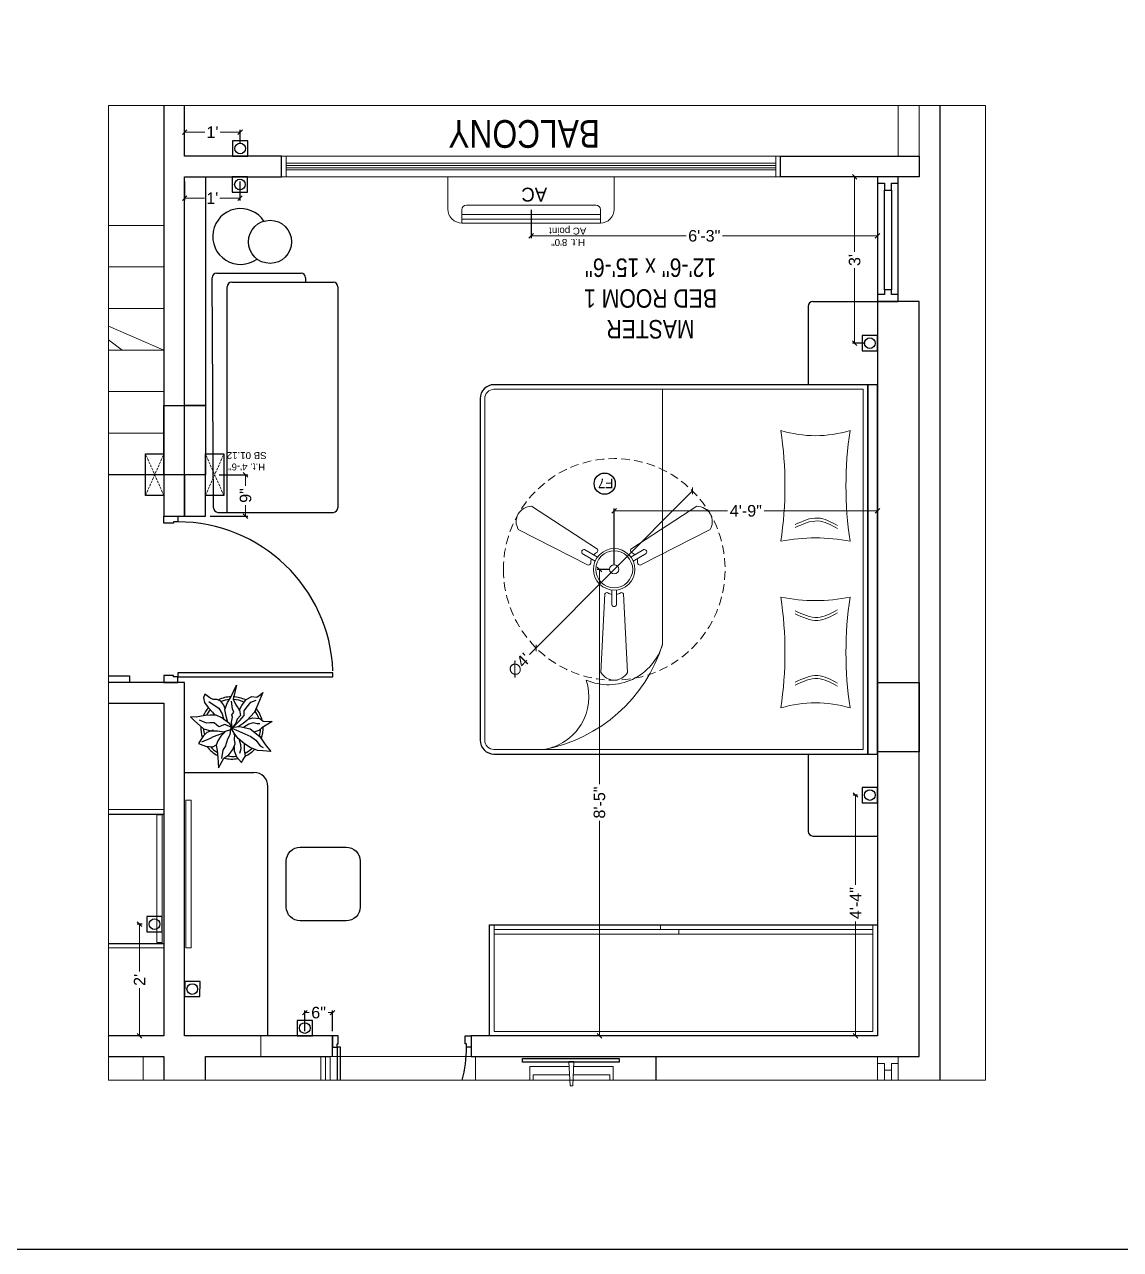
# Model space of a CAD drawing. Header units: millimetres. Extents: x 56222 to 3066687, y -650199 to -121287.
# Drawn here: x 128928.3 to 129165.6, y -183994 to -183728.6 of the extents above; entities that cross this region are included whole.
import ezdxf

# ---------------------------------------------------------------- set-up
doc = ezdxf.new("R2010")
doc.units = ezdxf.units.MM
doc.header["$MEASUREMENT"] = 0
doc.header["$PDMODE"] = 35
for name, pattern in [('ACAD_ISO02W100', [15, 12, -3]), ('DASHED', [0.75, 0.5, -0.25]), ('DASHED2', [0.375, 0.25, -0.125])]:
    doc.linetypes.add(name, pattern=pattern)
doc.layers.get('Defpoints').update_dxf_attribs({"color": 220})
doc.layers.add('AR DOOR', color=40, linetype='Continuous')
doc.layers.add('AR ELE-5', color=134, linetype='Continuous')
for name, color, linetype, lineweight in [('COLUMN', 1, 'Continuous', 30), ('dim05', 1, 'Continuous', 13), ('el', 7, 'Continuous', 20), ('ELEC-wires', 1, 'DASHED2', 13), ('Electrical', 84, 'Continuous', 30), ('ELEVATION', 250, 'Continuous', 9), ('ELEVATION ( SPIRAL STAIR )', 250, 'Continuous', 9), ('FIRST FLOOR', 7, 'Continuous', 9), ('FIRST FLOOR ( DW_RAIL )', 7, 'Continuous', 9), ('FIRST FLOOR ( TEXT )', 7, 'Continuous', 9), ('FIRST FLOOR_( PLine )_', 251, 'Continuous', 30), ('FIRST FLOOR_( STAIR )', 251, 'Continuous', 9), ('FURNITURE', 32, 'Continuous', 9), ('Text', 7, 'Continuous', 15), ('wall', 7, 'Continuous', 30), ('XX~SLAB ( BEAM )~ ( DIM )', 7, 'Continuous', 9)]:
    doc.layers.add(name, color=color, linetype=linetype, lineweight=lineweight)
doc.layers.add('XX~SLAB ( PLINE )', color=251, linetype='Continuous', plot=False)
doc.styles.add('Arial', font='arial.ttf')
doc.styles.add('KATHA', font='swissc.ttf')
doc.styles.get("Standard").update_dxf_attribs({"font": 'arial.ttf', "height": 6})
doc.styles.add('TEXT', font='eurr____.ttf')
doc.dimstyles.new('ISO-25', dxfattribs={"dimtxt": 2.5, "dimasz": 1, "dimexe": 0.5, "dimexo": 1, "dimtad": 0, "dimdec": 1, "dimlunit": 4, "dimtxsty": 'Standard', "dimblk": 'OBLIQUE', "dimcen": 2.5, "dimclrd": 1, "dimclre": 1, "dimclrt": 5, "dimadec": 0, "dimazin": 0, "dimtfac": 1, "dimtdec": 1, "dimtmove": 0, "dimatfit": 3, "dimfxl": 1, "dimlwd": -1, "dimarcsym": 0})

# ---------------------------------------------------------------- blocks, each defined once
blk = doc.blocks.new('*U18')
for points in [[(0, 0), (0, 1120), (-30, 1120), (-30, 0)], [(40, 0), (0, 0), (0, -30), (-10, -30), (-10, -100), (40, -100)], [(-1160, 0), (-1120, 0), (-1120, -30), (-1110, -30), (-1110, -100), (-1160, -100)]]:
    blk.add_lwpolyline(points, close=True)
at = {"layer": 'AR ELE-5', "linetype": 'ByBlock', "ltscale": 15}
blk.add_arc((1.6, -0.7), 1121.6, 92.37301, 179.96526, dxfattribs=at)
blk = doc.blocks.new('ARPLS010')
at = {"linetype": 'ByBlock'}
for p, q in [((0.121, 0.605), (-0.013, 0.459)), ((0.179, 0.666), (0.121, 0.605)), ((0.174, 0.573), (0.179, 0.666)), ((-0.295, 0.42), (-0.302, 0.309)), ((-0.278, 0.467), (-0.295, 0.42)), ((-0.248, 0.54), (-0.278, 0.467)), ((-0.182, 0.493), (-0.248, 0.54)), ((-0.222, 0.484), (-0.164, 0.347)), ((-0.125, 0.459), (-0.182, 0.493)), ((-0.072, 0.404), (-0.125, 0.459)), ((-0.038, 0.302), (-0.072, 0.404)), ((-0.013, 0.459), (-0.044, 0.336)), ((0.077, 0.412), (0.091, 0.447)), ((0.082, 0.358), (0.077, 0.412)), ((0.091, 0.447), (0.125, 0.522)), ((0.2, 0.432), (0.174, 0.573)), ((0.203, 0.352), (0.2, 0.432)), ((0.409, 0.44), (0.33, 0.38)), ((0.484, 0.459), (0.409, 0.44)), ((0.542, 0.434), (0.484, 0.459)), ((0.485, 0.354), (0.533, 0.42)), ((0.533, 0.42), (0.542, 0.434)), ((-0.469, 0.226), (-0.643, 0.216)), ((-0.643, 0.216), (-0.485, 0.134)), ((-0.362, 0.24), (-0.469, 0.226)), ((-0.278, 0.254), (-0.362, 0.24)), ((-0.302, 0.309), (-0.276, 0.258)), ((-0.21, 0.227), (-0.278, 0.254)), ((-0.132, 0.18), (-0.21, 0.227)), ((-0.164, 0.347), (-0.139, 0.295)), ((-0.139, 0.295), (-0.08, 0.131)), ((-0.049, 0.232), (-0.065, 0.135)), ((-0.044, 0.336), (-0.049, 0.232)), ((0.015, 0.209), (0.08, 0.288)), ((0.056, 0.114), (0.015, 0.209)), ((0.08, 0.288), (0.082, 0.358)), ((0.16, 0.165), (0.204, 0.254)), ((0.204, 0.254), (0.203, 0.352)), ((0.252, 0.313), (0.216, 0.287)), ((0.318, 0.213), (0.227, 0.157)), ((0.33, 0.38), (0.252, 0.313)), ((0.356, 0.269), (0.318, 0.213)), ((0.425, 0.373), (0.356, 0.269)), ((0.432, 0.176), (0.459, 0.236)), ((0.459, 0.303), (0.485, 0.354)), ((0.459, 0.236), (0.459, 0.303)), ((-0.359, 0.148), (-0.49, 0.172)), ((-0.485, 0.134), (-0.433, 0.051)), ((-0.433, 0.051), (-0.349, -0.011)), ((-0.287, 0.106), (-0.359, 0.148)), ((-0.18, 0.073), (-0.287, 0.106)), ((-0.111, 0.036), (-0.18, 0.073)), ((-0.063, 0.111), (-0.132, 0.18)), ((-0.013, 0.022), (-0.111, 0.036)), ((-0.084, -0.034), (0.007, 0.018)), ((0.003, 0.011), (-0.076, -0.16)), ((-0.065, 0.135), (-0.024, 0.018)), ((-0.024, 0.018), (0.009, 0.005)), ((0.006, -0.002), (0.068, 0.032)), ((0.007, 0.018), (0.02, -0.121)), ((0.009, 0.005), (0.056, 0.114)), ((0.017, -0.002), (0.091, 0.009)), ((0.068, 0.032), (0.16, 0.165)), ((0.088, 0.065), (0.187, 0.091)), ((0.091, 0.009), (0.173, -0.011)), ((0.227, 0.157), (0.132, 0.131)), ((0.173, -0.011), (0.212, 0.004)), ((0.187, 0.091), (0.297, 0.116)), ((0.212, 0.004), (0.252, -0.03)), ((0.297, 0.116), (0.408, 0.071)), ((0.309, 0.109), (0.368, 0.128)), ((0.309, -0.01), (0.43, 0.006)), ((0.368, 0.128), (0.432, 0.176)), ((0.408, 0.071), (0.482, 0.024)), ((0.482, 0.024), (0.689, -0.072)), ((-0.464, -0.073), (-0.558, -0.152)), ((-0.558, -0.152), (-0.517, -0.172)), ((-0.517, -0.172), (-0.447, -0.216)), ((-0.366, -0.036), (-0.464, -0.073)), ((-0.336, -0.142), (-0.413, -0.121)), ((-0.306, -0.033), (-0.366, -0.036)), ((-0.349, -0.011), (-0.256, -0.05)), ((-0.269, -0.135), (-0.336, -0.142)), ((-0.193, -0.113), (-0.269, -0.135)), ((-0.259, -0.2), (-0.168, -0.1)), ((-0.256, -0.05), (-0.185, -0.038)), ((-0.185, -0.038), (-0.114, -0.046)), ((-0.168, -0.1), (-0.084, -0.034)), ((-0.076, -0.16), (-0.138, -0.304)), ((-0.114, -0.046), (-0.093, -0.036)), ((0.02, -0.121), (-0.017, -0.291)), ((0.059, -0.27), (0.005, -0.185)), ((0.01, -0.014), (0.017, -0.002)), ((0.078, -0.064), (0.01, -0.014)), ((0.016, -0.023), (0.116, -0.122)), ((0.07, -0.179), (0.018, -0.1)), ((0.121, -0.239), (0.07, -0.179)), ((0.138, -0.083), (0.078, -0.064)), ((0.116, -0.122), (0.201, -0.195)), ((0.197, -0.135), (0.138, -0.083)), ((0.283, -0.123), (0.197, -0.135)), ((0.201, -0.195), (0.272, -0.198)), ((0.252, -0.03), (0.309, -0.01)), ((0.277, -0.114), (0.357, -0.156)), ((0.37, -0.064), (0.283, -0.123)), ((0.357, -0.156), (0.455, -0.226)), ((0.462, -0.021), (0.37, -0.064)), ((0.689, -0.072), (0.462, -0.021)), ((-0.447, -0.216), (-0.363, -0.202)), ((-0.363, -0.202), (-0.263, -0.2)), ((-0.363, -0.408), (-0.318, -0.29)), ((-0.318, -0.29), (-0.259, -0.2)), ((-0.199, -0.38), (-0.287, -0.45)), ((-0.138, -0.304), (-0.199, -0.38)), ((-0.017, -0.291), (-0.141, -0.446)), ((-0.042, -0.432), (-0.071, -0.352)), ((0.08, -0.342), (0.059, -0.27)), ((0.066, -0.407), (0.08, -0.342)), ((0.184, -0.299), (0.121, -0.239)), ((0.141, -0.261), (0.16, -0.336)), ((0.16, -0.336), (0.15, -0.445)), ((0.252, -0.362), (0.184, -0.299)), ((0.376, -0.416), (0.252, -0.362)), ((0.272, -0.198), (0.311, -0.225)), ((0.311, -0.225), (0.415, -0.304)), ((0.415, -0.304), (0.447, -0.388)), ((0.455, -0.226), (0.503, -0.317)), ((0.503, -0.317), (0.494, -0.398)), ((-0.382, -0.625), (-0.368, -0.496)), ((-0.269, -0.533), (-0.382, -0.625)), ((-0.368, -0.496), (-0.363, -0.408)), ((-0.287, -0.45), (-0.314, -0.498)), ((-0.141, -0.446), (-0.269, -0.533)), ((0.002, -0.48), (-0.042, -0.432)), ((0.104, -0.646), (0.002, -0.48)), ((0.064, -0.446), (0.066, -0.407)), ((0.106, -0.5), (0.104, -0.646)), ((0.15, -0.445), (0.106, -0.5)), ((0.502, -0.472), (0.376, -0.416)), ((0.494, -0.398), (0.528, -0.452)), ((0.567, -0.494), (0.502, -0.472)), ((0.528, -0.452), (0.567, -0.494))]:
    blk.add_line(p, q, dxfattribs=at)
for radius, start, end in [(0.5, 126.2799, 152.7042), (0.5, 87.2367, 107.9154), (0.458, 91.6596, 104.0784), (0.5, 49.0791, 67.0324), (0.458, 49.8461, 63.9764), (0.458, 130.7647, 148.9789), (0.5, 1.3782, 25.7565), (0.5, 164.9216, 191.0302), (0.458, 169.9629, 188.6517), (0.458, 5.0517, 21.9108), (0.458, 334.5625, 357.1532), (0.5, 333.6991, 357.5577), (0.5, 205.1623, 226.3204), (0.458, 207.232, 224.0819), (0.5, 283.5324, 308.8712), (0.458, 289.266, 306.1107), (0.5, 249.553, 272.4234), (0.458, 252.8522, 267.711)]:
    blk.add_arc((0, 0), radius, start, end, dxfattribs=at)
blk = doc.blocks.new('6616')
at = {"color": 242, "linetype": 'DASHED', "true_color": 0xcd2027}
for p, q in [((386784.79, -36915.77), (386775.78, -36911.78)), ((386784.79, -36911.78), (386775.78, -36915.77))]:
    blk.add_line(p, q, dxfattribs=at)
at = {"layer": 'ELEC-wires', "color": 5, "linetype": 'ByBlock', "lineweight": 30, "ltscale": 4}
blk.add_lwpolyline([(386775.78, -36911.78), (386784.79, -36911.78), (386784.79, -36915.77), (386775.78, -36915.77)], close=True, dxfattribs=at)
blk = doc.blocks.new('_Oblique')
at = {"layer": 'wall', "color": 0, "lineweight": -2}
blk.add_line((-0.5, -0.5), (0.5, 0.5), dxfattribs=at)
blk = doc.blocks.new('*D161')
at = {"layer": 'Defpoints', "color": 0, "lineweight": 30, "transparency": 16777216}
for p in [(128989.01, -183942.67), (128989.01, -183947.66), (128995.01, -183947.66)]:
    blk.add_point(p, dxfattribs=at)
at = {"layer": 'dim05', "color": 1, "linetype": 'Continuous', "lineweight": -2, "transparency": 16777216}
for p, q in [((128989.01, -183946.66), (128989.01, -183942.17)), ((128995.01, -183946.66), (128995.01, -183942.17))]:
    blk.add_line(p, q, dxfattribs=at)
at = {"layer": 'dim05', "color": 1, "linetype": 'Continuous', "transparency": 16777216}
for p, q in [((128989.01, -183942.67), (128989.95, -183942.67)), ((128995.01, -183942.67), (128994.08, -183942.67))]:
    blk.add_line(p, q, dxfattribs=at)
at = {"layer": 'dim05', "color": 1, "transparency": 16777216, "rotation": 180}
blk.add_blockref('_Oblique', (128989.01, -183942.67), dxfattribs=at)
at = {"layer": 'dim05', "color": 1, "transparency": 16777216}
blk.add_blockref('_Oblique', (128995.01, -183942.67), dxfattribs=at)
at = {"layer": 'dim05', "color": 5, "lineweight": 25, "transparency": 16777216, "insert": (128992.01, -183942.67), "char_height": 2.5, "attachment_point": 5, "style": 'Arial'}
blk.add_mtext('6"', dxfattribs=at)
blk = doc.blocks.new('fan')
at = {"layer": 'Electrical', "lineweight": 15, "ltscale": 20}
for p, q in [((3300835.29, -509900.78), (3300836.47, -509923.43)), ((3300841.81, -509923.43), (3300842.99, -509900.78)), ((3300838.47, -509924.57), (3300838.47, -509920.25)), ((3300839.81, -509920.28), (3300839.81, -509924.57)), ((3300831.66, -509931.77), (3300811.45, -509942.07)), ((3300866.83, -509942.07), (3300846.62, -509931.77)), ((3300829.93, -509935.08), (3300833.64, -509932.93)), ((3300834.31, -509934.09), (3300830.57, -509936.25)), ((3300847.68, -509936.23), (3300843.97, -509934.09)), ((3300844.64, -509932.93), (3300848.38, -509935.09)), ((3300815.3, -509948.74), (3300834.33, -509936.39)), ((3300843.95, -509936.39), (3300862.98, -509948.74))]:
    blk.add_line(p, q, dxfattribs=at)
at = {"layer": 'Electrical', "linetype": 'DASHED', "lineweight": 15, "ltscale": 5}
blk.add_circle((3300839.14, -509930.53), 32, dxfattribs=at)
at = {"layer": 'Electrical', "lineweight": 15, "ltscale": 20}
for centre, major_axis, start_param, end_param in [((3300839.14, -509902.94), (3.12, 3.12), -0.272136, 1.842967), ((3300839.13, -509920.5), (0.501, 0.501), -0.465536, 1.983618), ((3300839.14, -509930.53), (4.24, -4.24), 3.14161, 9.424795), ((3300839.14, -509930.53), (3.77, -3.77), 1.749190548672175e-05, 6.283202799085073), ((3300837.1, -509923.08), (0.51, 0.51), 2.863014, 4.257784), ((3300839.14, -509926.42), (2.27, -2.27), 2.565057, 2.951308), ((3300839.14, -509926.42), (2.27, 2.27), 0.19032, 0.57657), ((3300841.18, -509923.08), (0.51, -0.51), 5.167028, 6.561799), ((3300831.67, -509932.49), (0.51, -0.51), 0.978238, 2.373008), ((3300835.59, -509932.58), (2.27, -2.27), 3.855511, 4.241762), ((3300839.14, -509930.53), (0.943, 0.943), 1.570814, 7.853999), ((3300842.69, -509932.58), (2.27, 2.27), 5.183051, 5.569301), ((3300846.61, -509932.49), (0.51, -0.51), 2.339416, 3.734186), ((3300830.46, -509935.55), (0.501, -0.501), 3.199655, 5.648809), ((3300835.59, -509932.58), (2.27, -2.27), 4.659452, 5.045703), ((3300833.71, -509936.02), (0.51, 0.51), -1.325776, 0.068994), ((3300844.57, -509936.02), (0.51, -0.51), 3.072633, 4.467404), ((3300842.69, -509932.58), (2.27, 2.27), 4.37911, 4.765361), ((3300847.83, -509935.54), (0.501, 0.501), 3.723254, 6.172408), ((3300815.25, -509944.32), (3.12, -3.12), 3.393055, 5.508159), ((3300863.03, -509944.32), (3.12, -3.12), 5.48745, 7.602554)]:
    blk.add_ellipse(centre, major_axis=major_axis, ratio=1, start_param=start_param, end_param=end_param, dxfattribs=at)
blk = doc.blocks.new('*D162')
at = {"layer": 'Defpoints', "color": 0, "lineweight": 30, "transparency": 16777216}
for p in [(128969.51, -183826.16), (128967.51, -183835.16), (128976.21, -183835.16)]:
    blk.add_point(p, dxfattribs=at)
at = {"layer": 'dim05', "color": 1, "linetype": 'Continuous', "lineweight": -2, "transparency": 16777216}
for p, q in [((128970.51, -183826.16), (128976.71, -183826.16)), ((128968.51, -183835.16), (128976.71, -183835.16))]:
    blk.add_line(p, q, dxfattribs=at)
at = {"layer": 'dim05', "color": 1, "linetype": 'Continuous', "transparency": 16777216}
for p, q in [((128976.21, -183826.16), (128976.21, -183828.6)), ((128976.21, -183835.16), (128976.21, -183832.72))]:
    blk.add_line(p, q, dxfattribs=at)
at = {"layer": 'dim05', "color": 1, "transparency": 16777216}
for p, rotation in [((128976.21, -183826.16), 90), ((128976.21, -183835.16), 270)]:
    blk.add_blockref('_Oblique', p, dxfattribs=dict(at, rotation=rotation))
at = {"layer": 'dim05', "color": 5, "lineweight": 25, "transparency": 16777216, "insert": (128976.21, -183830.66), "char_height": 2.5, "attachment_point": 5, "rotation": 90, "style": 'Arial'}
blk.add_mtext('9"', dxfattribs=at)
blk = doc.blocks.new('*D163')
at = {"layer": 'Defpoints', "color": 0, "lineweight": 30, "transparency": 16777216}
for p in [(128963.01, -183761.66), (128974.99, -183761.66), (128974.99, -183766.28)]:
    blk.add_point(p, dxfattribs=at)
at = {"layer": 'dim05', "color": 1, "linetype": 'Continuous', "lineweight": -2, "transparency": 16777216}
for p, q in [((128963.01, -183762.66), (128963.01, -183766.78)), ((128974.99, -183762.66), (128974.99, -183766.78))]:
    blk.add_line(p, q, dxfattribs=at)
at = {"layer": 'dim05', "color": 1, "linetype": 'Continuous', "transparency": 16777216}
for p, q in [((128963.01, -183766.28), (128967.34, -183766.28)), ((128974.99, -183766.28), (128970.66, -183766.28))]:
    blk.add_line(p, q, dxfattribs=at)
at = {"layer": 'dim05', "color": 1, "transparency": 16777216, "rotation": 180}
blk.add_blockref('_Oblique', (128963.01, -183766.28), dxfattribs=at)
at = {"layer": 'dim05', "color": 1, "transparency": 16777216}
blk.add_blockref('_Oblique', (128974.99, -183766.28), dxfattribs=at)
at = {"layer": 'dim05', "color": 5, "lineweight": 25, "transparency": 16777216, "insert": (128969, -183766.28), "char_height": 2.5, "attachment_point": 5, "style": 'Arial'}
blk.add_mtext("1'", dxfattribs=at)
blk = doc.blocks.new('*D164')
at = {"layer": 'Defpoints', "color": 0, "lineweight": 30, "transparency": 16777216}
for p in [(128963.01, -183751.96), (128963.01, -183755.04), (128975.02, -183755.5)]:
    blk.add_point(p, dxfattribs=at)
at = {"layer": 'dim05', "color": 1, "linetype": 'Continuous', "lineweight": -2, "transparency": 16777216}
for p, q in [((128963.01, -183754.04), (128963.01, -183751.46)), ((128975.02, -183754.5), (128975.02, -183751.46))]:
    blk.add_line(p, q, dxfattribs=at)
at = {"layer": 'dim05', "color": 1, "linetype": 'Continuous', "transparency": 16777216}
for p, q in [((128963.01, -183751.96), (128967.36, -183751.96)), ((128975.02, -183751.96), (128970.67, -183751.96))]:
    blk.add_line(p, q, dxfattribs=at)
at = {"layer": 'dim05', "color": 1, "transparency": 16777216, "rotation": 180}
blk.add_blockref('_Oblique', (128963.01, -183751.96), dxfattribs=at)
at = {"layer": 'dim05', "color": 1, "transparency": 16777216}
blk.add_blockref('_Oblique', (128975.02, -183751.96), dxfattribs=at)
at = {"layer": 'dim05', "color": 5, "lineweight": 25, "transparency": 16777216, "insert": (128969.02, -183751.96), "char_height": 2.5, "attachment_point": 5, "style": 'Arial'}
blk.add_mtext("1'", dxfattribs=at)
blk = doc.blocks.new('*D165')
at = {"layer": 'Defpoints', "color": 0, "lineweight": 30, "transparency": 16777216}
for p in [(129108.07, -183761.66), (129111.35, -183761.66), (129111.35, -183797.66)]:
    blk.add_point(p, dxfattribs=at)
at = {"layer": 'dim05', "color": 1, "linetype": 'Continuous', "lineweight": -2, "transparency": 16777216}
for p, q in [((129110.35, -183761.66), (129107.57, -183761.66)), ((129110.35, -183797.66), (129107.57, -183797.66))]:
    blk.add_line(p, q, dxfattribs=at)
at = {"layer": 'dim05', "color": 1, "linetype": 'Continuous', "transparency": 16777216}
for p, q in [((129108.07, -183761.66), (129108.07, -183777.89)), ((129108.07, -183797.66), (129108.07, -183781.43))]:
    blk.add_line(p, q, dxfattribs=at)
at = {"layer": 'dim05', "color": 1, "transparency": 16777216}
for p, rotation in [((129108.07, -183761.66), 90), ((129108.07, -183797.66), 270)]:
    blk.add_blockref('_Oblique', p, dxfattribs=dict(at, rotation=rotation))
at = {"layer": 'dim05', "color": 5, "lineweight": 25, "transparency": 16777216, "insert": (129108.07, -183779.66), "char_height": 2.5, "attachment_point": 5, "rotation": 90, "style": 'Arial'}
blk.add_mtext("3'", dxfattribs=at)
blk = doc.blocks.new('*D155')
at = {"layer": 'Defpoints', "color": 0, "lineweight": 30, "transparency": 16777216}
for p in [(129109.7, -183895.53), (129108.26, -183947.66), (129109.7, -183947.66)]:
    blk.add_point(p, dxfattribs=at)
at = {"layer": 'dim05', "color": 1, "linetype": 'Continuous', "lineweight": -2, "transparency": 16777216}
for p, q in [((129108.7, -183895.53), (129107.76, -183895.53)), ((129108.7, -183947.66), (129107.76, -183947.66))]:
    blk.add_line(p, q, dxfattribs=at)
at = {"layer": 'dim05', "color": 1, "linetype": 'Continuous', "transparency": 16777216}
for p, q in [((129108.26, -183895.53), (129108.26, -183914.95)), ((129108.26, -183947.66), (129108.26, -183922.95))]:
    blk.add_line(p, q, dxfattribs=at)
at = {"layer": 'dim05', "color": 1, "transparency": 16777216}
for p, rotation in [((129108.26, -183895.53), 90), ((129108.26, -183947.66), 270)]:
    blk.add_blockref('_Oblique', p, dxfattribs=dict(at, rotation=rotation))
at = {"layer": 'dim05', "color": 5, "lineweight": 25, "transparency": 16777216, "insert": (129108.26, -183918.95), "char_height": 2.5, "attachment_point": 5, "rotation": 90, "style": 'Arial'}
blk.add_mtext('4\'-4"', dxfattribs=at)
blk = doc.blocks.new('*D156')
at = {"layer": 'Defpoints', "color": 0, "lineweight": 30, "transparency": 16777216}
for p in [(128954.84, -183923.49), (128953.26, -183947.66), (128954.84, -183947.66)]:
    blk.add_point(p, dxfattribs=at)
at = {"layer": 'dim05', "color": 1, "linetype": 'Continuous', "lineweight": -2, "transparency": 16777216}
for p, q in [((128953.84, -183923.49), (128952.76, -183923.49)), ((128953.84, -183947.66), (128952.76, -183947.66))]:
    blk.add_line(p, q, dxfattribs=at)
at = {"layer": 'dim05', "color": 1, "linetype": 'Continuous', "transparency": 16777216}
for p, q in [((128953.26, -183923.49), (128953.26, -183933.78)), ((128953.26, -183947.66), (128953.26, -183937.37))]:
    blk.add_line(p, q, dxfattribs=at)
at = {"layer": 'dim05', "color": 1, "transparency": 16777216}
for p, rotation in [((128953.26, -183923.49), 90), ((128953.26, -183947.66), 270)]:
    blk.add_blockref('_Oblique', p, dxfattribs=dict(at, rotation=rotation))
at = {"layer": 'dim05', "color": 5, "lineweight": 25, "transparency": 16777216, "insert": (128953.26, -183935.58), "char_height": 2.5, "attachment_point": 5, "rotation": 90, "style": 'Arial'}
blk.add_mtext("2'", dxfattribs=at)
blk = doc.blocks.new('*D157')
at = {"layer": 'Defpoints', "color": 0, "lineweight": 30, "transparency": 16777216}
for p in [(129056.01, -183833.99), (129113.01, -183844.67), (129056.01, -183846.66)]:
    blk.add_point(p, dxfattribs=at)
at = {"layer": 'dim05', "color": 1, "linetype": 'Continuous', "lineweight": -2, "transparency": 16777216}
for p, q in [((129056.01, -183845.66), (129056.01, -183833.49)), ((129113.01, -183843.67), (129113.01, -183833.49))]:
    blk.add_line(p, q, dxfattribs=at)
at = {"layer": 'dim05', "color": 1, "linetype": 'Continuous', "transparency": 16777216}
for p, q in [((129056.01, -183833.99), (129080.52, -183833.99)), ((129113.01, -183833.99), (129088.51, -183833.99))]:
    blk.add_line(p, q, dxfattribs=at)
at = {"layer": 'dim05', "color": 1, "transparency": 16777216, "rotation": 180}
blk.add_blockref('_Oblique', (129056.01, -183833.99), dxfattribs=at)
at = {"layer": 'dim05', "color": 1, "transparency": 16777216}
blk.add_blockref('_Oblique', (129113.01, -183833.99), dxfattribs=at)
at = {"layer": 'dim05', "color": 5, "lineweight": 25, "transparency": 16777216, "insert": (129084.51, -183833.99), "char_height": 2.5, "attachment_point": 5, "style": 'Arial'}
blk.add_mtext('4\'-9"', dxfattribs=at)
blk = doc.blocks.new('*D158')
at = {"layer": 'Defpoints', "color": 0, "lineweight": 30, "transparency": 16777216}
for p in [(129056.01, -183846.66), (129052.82, -183947.66), (129056.01, -183947.66)]:
    blk.add_point(p, dxfattribs=at)
at = {"layer": 'dim05', "color": 1, "linetype": 'Continuous', "lineweight": -2, "transparency": 16777216}
for p, q in [((129055.01, -183846.66), (129052.32, -183846.66)), ((129055.01, -183947.66), (129052.32, -183947.66))]:
    blk.add_line(p, q, dxfattribs=at)
at = {"layer": 'dim05', "color": 1, "linetype": 'Continuous', "transparency": 16777216}
for p, q in [((129052.82, -183846.66), (129052.82, -183893.21)), ((129052.82, -183947.66), (129052.82, -183901.11))]:
    blk.add_line(p, q, dxfattribs=at)
at = {"layer": 'dim05', "color": 1, "transparency": 16777216}
for p, rotation in [((129052.82, -183846.66), 90), ((129052.82, -183947.66), 270)]:
    blk.add_blockref('_Oblique', p, dxfattribs=dict(at, rotation=rotation))
at = {"layer": 'dim05', "color": 5, "lineweight": 25, "transparency": 16777216, "insert": (129052.82, -183897.16), "char_height": 2.5, "attachment_point": 5, "rotation": 90, "style": 'Arial'}
blk.add_mtext('8\'-5"', dxfattribs=at)
blk = doc.blocks.new('*D159')
at = {"layer": 'Defpoints', "color": 0, "lineweight": 30, "transparency": 16777216}
for p in [(129072.94, -183829.64), (129039.09, -183863.68)]:
    blk.add_point(p, dxfattribs=at)
at = {"layer": 'dim05', "color": 1, "linetype": 'Continuous', "transparency": 16777216}
for p in [(129072.94, -183829.64), (129037.68, -183865.1)]:
    blk.add_line(p, (129039.09, -183863.68), dxfattribs=at)
at = {"layer": 'dim05', "color": 1, "transparency": 16777216}
for p, rotation in [((129072.94, -183829.64), 225.1572873097684), ((129039.09, -183863.68), 45.15728730976837)]:
    blk.add_blockref('_Oblique', p, dxfattribs=dict(at, rotation=rotation))
at = {"layer": 'dim05', "color": 5, "lineweight": 25, "transparency": 16777216, "insert": (129035.47, -183867.32), "char_height": 2.5, "attachment_point": 5, "rotation": 45.1573, "style": 'Arial'}
blk.add_mtext("∅4'", dxfattribs=at)
blk = doc.blocks.new('ac paln')
at = {"layer": 'Electrical', "lineweight": 15}
for p, q in [((389238.69, -37646.36), (389238.69, -37610.34)), ((389238.69, -37610.34), (389245.67, -37610.34)), ((389245.81, -37613.35), (389248.68, -37613.35)), ((389246.82, -37643.35), (389246.82, -37613.35)), ((389247.82, -37643.35), (389247.82, -37613.35)), ((389248.68, -37613.35), (389248.68, -37643.35)), ((389248.68, -37643.35), (389248.68, -37613.35)), ((389244.81, -37642.35), (389244.81, -37614.35)), ((389245.81, -37643.35), (389248.68, -37643.35)), ((389248.68, -37643.35), (389248.68, -37643.35)), ((389245.67, -37646.36), (389238.69, -37646.36))]:
    blk.add_line(p, q, dxfattribs=at)
for centre, start, end in [((389245.67, -37613.35), 0, 90), ((389245.67, -37643.35), 270, 0)]:
    blk.add_arc(centre, 3.01, start, end, dxfattribs=at)
at = {"layer": 'Electrical', "lineweight": 15, "extrusion": (0, 0, -1)}
for centre, start_param, end_param in [((389245.81, -37614.35), -0.785398, 0.785398), ((389245.81, -37642.35), 3.926991, 5.497787)]:
    blk.add_ellipse(centre, major_axis=(-0.71, 0.71), ratio=1, start_param=start_param, end_param=end_param, dxfattribs=at)
at = {"layer": 'Text', "style": 'TEXT'}
blk.add_text('AC', height=3, rotation=270, dxfattribs=at).set_placement((389241.02, -37624.87))
blk = doc.blocks.new('*D160')
at = {"layer": 'Defpoints', "color": 0, "lineweight": 30, "transparency": 16777216}
for p in [(129038.01, -183767.78), (129113.01, -183769.1), (129038.01, -183774.43)]:
    blk.add_point(p, dxfattribs=at)
at = {"layer": 'dim05', "color": 1, "linetype": 'Continuous', "lineweight": -2, "transparency": 16777216}
for p, q in [((129038.01, -183768.78), (129038.01, -183774.93)), ((129113.01, -183770.1), (129113.01, -183774.93))]:
    blk.add_line(p, q, dxfattribs=at)
at = {"layer": 'dim05', "color": 1, "linetype": 'Continuous', "transparency": 16777216}
for p, q in [((129038.01, -183774.43), (129071.56, -183774.43)), ((129113.01, -183774.43), (129079.47, -183774.43))]:
    blk.add_line(p, q, dxfattribs=at)
at = {"layer": 'dim05', "color": 1, "transparency": 16777216, "rotation": 180}
blk.add_blockref('_Oblique', (129038.01, -183774.43), dxfattribs=at)
at = {"layer": 'dim05', "color": 1, "transparency": 16777216}
blk.add_blockref('_Oblique', (129113.01, -183774.43), dxfattribs=at)
at = {"layer": 'dim05', "color": 5, "lineweight": 25, "transparency": 16777216, "insert": (129075.51, -183774.43), "char_height": 2.5, "attachment_point": 5, "style": 'Arial'}
blk.add_mtext('6\'-3"', dxfattribs=at)

msp = doc.modelspace()

# ---------------------------------------------------------------- linework, layer by layer
for points in [[(128995.014, -183950.16), (128996.014, -183950.16), (128996.014, -183949.41), (128996.264, -183949.41), (128996.264, -183947.66), (128995.014, -183947.66)], [(129025.014, -183950.16), (129024.014, -183950.16), (129024.014, -183949.41), (129023.764, -183949.41), (129023.764, -183947.66), (129025.014, -183947.66)]]:
    msp.add_lwpolyline(points, close=True)
msp.add_lwpolyline([(128996.764, -183957.281), (128996.764, -183950.16), (128996.014, -183950.16), (128996.014, -183957.281)])
at = {"layer": 'AR ELE-5', "linetype": 'ByBlock', "ltscale": 15}
msp.add_arc((128995.973, -183950.143), 28.041, 345.25196, 359.96526, dxfattribs=at)
at = {"layer": 'COLUMN'}
for points in [[(128967.514, -183826.16), (128958.514, -183826.16), (128958.514, -183811.16), (128967.514, -183811.16)], [(129122.014, -183886.16), (129113.014, -183886.16), (129113.014, -183871.16), (129122.014, -183871.16)]]:
    msp.add_lwpolyline(points, close=True, dxfattribs=at)
at = {"layer": 'ELEVATION', "lineweight": 0}
msp.add_lwpolyline([(129136.411, -183957.281), (128946.523, -183957.281), (128946.523, -183746.183), (129136.411, -183746.183)], close=True, dxfattribs=at)
at = {"layer": 'ELEVATION ( SPIRAL STAIR )', "color": 5}
for points in [[(128964.414, -183928.619), (128963.264, -183928.619), (128963.264, -183896.66), (128964.414, -183896.66)], [(128958.163, -183927.468), (128957.013, -183927.468), (128957.013, -183899.85), (128958.163, -183899.85)]]:
    msp.add_lwpolyline(points, close=True, dxfattribs=at)
at = {"layer": 'FIRST FLOOR'}
for p, q in [((128958.514, -183746.183), (128958.514, -183835.16)), ((128963.014, -183746.183), (128963.014, -183757.16)), ((128963.014, -183757.16), (129122.014, -183757.16)), ((128984.014, -183761.66), (128984.014, -183757.16)), ((129092.014, -183761.66), (129092.014, -183757.16)), ((128963.014, -183761.66), (128963.014, -183811.16)), ((128963.014, -183761.66), (128984.014, -183761.66)), ((129092.014, -183761.66), (129113.014, -183761.66)), ((129113.014, -183761.66), (129113.014, -183947.66)), ((129122.014, -183788.66), (129113.014, -183788.66)), ((128958.514, -183811.16), (128963.014, -183811.16)), ((128963.014, -183871.16), (128946.523, -183871.16)), ((128963.014, -183947.66), (128963.014, -183871.16)), ((128958.514, -183875.66), (128946.523, -183875.66)), ((128958.514, -183947.66), (128958.514, -183875.66)), ((128958.514, -183947.66), (128946.523, -183947.66)), ((128995.014, -183947.66), (128963.014, -183947.66)), ((128979.514, -183947.66), (128979.514, -183952.16)), ((129113.014, -183947.66), (129025.014, -183947.66)), ((129025.014, -183947.66), (129025.014, -183952.16)), ((128958.514, -183952.16), (128946.523, -183952.16)), ((128958.514, -183952.16), (128958.514, -183957.281)), ((128967.514, -183952.16), (128967.514, -183957.281)), ((129122.014, -183952.16), (128967.514, -183952.16)), ((129113.014, -183952.16), (129113.014, -183957.281))]:
    msp.add_line(p, q, dxfattribs=at)
msp.add_lwpolyline([(129122.014, -183746.183), (129122.014, -183757.16), (129117.514, -183757.16), (129117.514, -183746.183)], dxfattribs=at)
at = {"layer": 'FIRST FLOOR', "color": 1, "linetype": 'ACAD_ISO02W100', "ltscale": 0.7}
msp.add_lwpolyline([(129122.014, -183746.183), (129122.014, -183757.16)], dxfattribs=at)
at = {"layer": 'FIRST FLOOR', "ltscale": 0.7}
msp.add_lwpolyline([(129126.514, -183746.183), (129126.514, -183957.281)], dxfattribs=at)
at = {"layer": 'FIRST FLOOR ( DW_RAIL )'}
for points in [[(128985.014, -183761.66), (128985.014, -183757.16)], [(129091.014, -183757.16), (129091.014, -183761.66)], [(129114.514, -183957.281), (129114.514, -183955.16), (129116.014, -183955.16), (129116.014, -183953.66), (129117.514, -183953.66), (129117.514, -183952.16), (129113.014, -183952.16), (129113.014, -183953.66), (129114.514, -183953.66), (129114.514, -183955.16), (129116.014, -183955.16), (129116.014, -183957.281)], [(129117.514, -183957.281), (129117.514, -183952.16), (129113.014, -183952.16), (129113.014, -183957.281)]]:
    msp.add_lwpolyline(points, dxfattribs=at)
for points in [[(129091.014, -183759.16), (128985.014, -183759.16), (128985.014, -183758.66), (129091.014, -183758.66)], [(129091.014, -183760.16), (128985.014, -183760.16), (128985.014, -183759.66), (129091.014, -183759.66)]]:
    msp.add_lwpolyline(points, close=True, dxfattribs=at)
at = {"layer": 'FIRST FLOOR_( PLine )_'}
for p, q in [((128963.014, -183871.16), (128946.523, -183871.16)), ((128963.014, -183947.66), (128963.014, -183871.16)), ((128946.523, -183875.66), (128958.514, -183875.66)), ((128958.514, -183875.66), (128958.514, -183947.66)), ((128958.514, -183947.66), (128946.523, -183947.66)), ((128995.014, -183947.66), (128963.014, -183947.66)), ((128995.014, -183952.16), (128995.014, -183947.66)), ((128946.523, -183952.16), (128958.514, -183952.16)), ((128958.514, -183952.16), (128958.514, -183957.281)), ((128967.514, -183957.281), (128967.514, -183952.16)), ((128967.514, -183952.16), (128994.514, -183952.16))]:
    msp.add_line(p, q, dxfattribs=at)
for points in [[(128958.514, -183746.183), (128958.514, -183835.16), (128963.014, -183835.16), (128963.014, -183761.66), (128984.014, -183761.66), (128984.014, -183757.16), (128963.014, -183757.16), (128963.014, -183746.183)], [(129122.014, -183947.66), (129122.014, -183788.66), (129113.014, -183788.66), (129113.014, -183947.66)], [(129113.014, -183947.66), (129025.014, -183947.66), (129025.014, -183952.16), (129122.014, -183952.16), (129122.014, -183947.66)]]:
    msp.add_lwpolyline(points, dxfattribs=at)
msp.add_lwpolyline([(129113.014, -183761.66), (129092.014, -183761.66), (129092.014, -183757.16), (129122.014, -183757.16), (129122.014, -183761.66), (129122.014, -183761.66), (129122.014, -183761.66), (129113.014, -183761.66)], close=True, dxfattribs=at)
at = {"layer": 'FIRST FLOOR_( STAIR )'}
for p, q in [((128946.523, -183772.16), (128958.514, -183772.16)), ((128946.523, -183781.16), (128958.514, -183781.16)), ((128946.523, -183790.16), (128958.514, -183790.16)), ((128946.523, -183799.16), (128958.514, -183799.16)), ((128946.523, -183808.16), (128958.514, -183808.16)), ((128946.523, -183817.16), (128958.514, -183817.16)), ((128946.523, -183826.16), (128958.514, -183826.16))]:
    msp.add_line(p, q, dxfattribs=at)
msp.add_lwpolyline([(128946.523, -183794.021), (128958.514, -183799.16), (128949.514, -183799.16), (128946.523, -183796.917)], dxfattribs=at)
at = {"layer": 'FURNITURE', "lineweight": 30}
for p, q in [((128969.962, -183782.484), (128988.212, -183782.484)), ((128969.227, -183833.309), (128968.962, -183783.484)), ((128972.212, -183834.309), (128972.212, -183785.484)), ((128973.212, -183784.484), (128995.212, -183784.484)), ((128989.212, -183783.484), (128989.212, -183784.484)), ((128996.212, -183785.484), (128996.212, -183833.309)), ((129098.014, -183789.66), (129098.014, -183806.66)), ((129099.014, -183788.66), (129113.014, -183788.66)), ((128970.227, -183834.309), (128993.35, -183834.309)), ((128976.212, -183834.309), (128995.212, -183834.309)), ((129098.014, -183886.66), (129098.014, -183903.409)), ((128963.014, -183890.66), (128978.014, -183890.66)), ((128981.014, -183947.66), (128981.014, -183893.66)), ((128946.523, -183899.66), (128958.514, -183899.66)), ((129099.014, -183904.409), (129113.014, -183904.409)), ((128946.523, -183927.66), (128958.514, -183927.66))]:
    msp.add_line(p, q, dxfattribs=at)
at = {"layer": 'FURNITURE'}
for p, q in [((129066.488, -183807.66), (129066.488, -183862.853)), ((128946.523, -183898.66), (128958.514, -183898.66)), ((129030.014, -183946.66), (129030.014, -183923.66)), ((129030.014, -183924.66), (129112.014, -183924.66)), ((129030.014, -183925.66), (129112.014, -183925.66)), ((129066.014, -183924.66), (129066.014, -183923.66)), ((129070.014, -183925.66), (129070.014, -183924.66)), ((129112.014, -183923.756), (129112.014, -183946.756)), ((128946.523, -183928.66), (128958.514, -183928.66)), ((129112.014, -183946.756), (129030.014, -183946.756)), ((128992.514, -183952.16), (128992.514, -183957.281)), ((128993.514, -183952.16), (128993.514, -183957.281)), ((128994.514, -183952.16), (128994.514, -183957.281))]:
    msp.add_line(p, q, dxfattribs=at)
at = {"layer": 'FURNITURE', "color": 5, "lineweight": 30, "ltscale": 10000}
msp.add_line((129065.014, -183952.16), (129065.014, -183957.281), dxfattribs=at)
at = {"layer": 'FURNITURE', "color": 242, "lineweight": 30, "true_color": 0xcd2027}
msp.add_lwpolyline([(128440.843, -183466.938), (129430.644, -183466.938), (129430.644, -183993.967), (128440.843, -183993.967)], close=True, dxfattribs=at)
at = {"layer": 'FURNITURE', "lineweight": 30}
for points in [[(128967.514, -183811.16), (128963.014, -183811.16), (128963.014, -183761.66), (128967.514, -183761.66)], [(129110.915, -183806.66), (129110.915, -183886.66), (129113.014, -183886.66), (129113.014, -183806.66)], [(128963.014, -183835.16), (128967.514, -183835.16), (128967.514, -183826.16), (128963.014, -183826.16)], [(129113.014, -183947.66), (129029.014, -183947.66), (129029.014, -183923.66), (129113.014, -183923.66)]]:
    msp.add_lwpolyline(points, close=True, dxfattribs=at)
for points in [[(129026.984, -183809.66), (129026.984, -183883.66, 0.4142136), (129029.984, -183886.66), (129110.915, -183886.66), (129110.915, -183806.66), (129029.984, -183806.66, 0.4142136)], [(128997.989, -183922.789), (128988.021, -183922.789, -0.4142136), (128985.021, -183919.789), (128985.021, -183909.833, -0.4142136), (128988.021, -183906.833), (128997.989, -183906.833, -0.4142136), (129000.989, -183909.833), (129000.989, -183919.789, -0.4142136)]]:
    msp.add_lwpolyline(points, format="xyb", close=True, dxfattribs=at)
at = {"layer": 'FURNITURE'}
for points in [[(129027.984, -183809.66), (129027.984, -183883.66, 0.4142136), (129029.984, -183885.66), (129109.915, -183885.66), (129109.915, -183807.66), (129029.984, -183807.66, 0.4142136)], [(129049.967, -183870.649, 0.4510747), (129066.488, -183862.853, -0.2776575), (129040.846, -183885.66, 0.4593765), (129049.967, -183870.649)]]:
    msp.add_lwpolyline(points, format="xyb", close=True, dxfattribs=at)
at = {"layer": 'FURNITURE', "elevation": -0.005}
for points in [[(129092.094, -183840.588, -0.1005861), (129107.094, -183840.588, -0.0757258), (129107.094, -183816.588, -0.1489672), (129092.094, -183816.588, -0.0741156)], [(129092.094, -183852.669, 0.1005861), (129107.094, -183852.669, 0.0757258), (129107.094, -183876.669, 0.1489672), (129092.094, -183876.669, 0.0741156)]]:
    msp.add_lwpolyline(points, format="xyb", close=True, dxfattribs=at)
at = {"layer": 'FURNITURE', "lineweight": 30}
msp.add_lwpolyline([(128946.523, -183869.694), (128951.065, -183869.693), (128951.065, -183871.137), (128946.523, -183871.138)], dxfattribs=at)
at = {"layer": 'FURNITURE'}
for points in [[(128954.014, -183957.281), (128954.014, -183952.254), (128958.514, -183952.254), (128958.514, -183957.281)], [(129026.014, -183957.281), (129026.014, -183952.16), (129065.014, -183952.16), (129065.014, -183957.281)], [(129065.014, -183957.281), (129065.014, -183952.16), (129113.014, -183952.16), (129113.014, -183957.281)], [(129046.273, -183954.327), (129037.762, -183954.341), (129037.763, -183957.281)], [(129055.763, -183957.281), (129055.762, -183954.32), (129047.249, -183954.326)], [(129046.36, -183956.127), (129038.483, -183956.141), (129038.484, -183957.281)], [(129055.043, -183957.281), (129055.043, -183956.121), (129047.164, -183956.126)]]:
    msp.add_lwpolyline(points, dxfattribs=at)
at = {"layer": 'FURNITURE', "color": 5, "lineweight": 30, "ltscale": 10000}
msp.add_lwpolyline([(129057.054, -183953.366), (129036.187, -183953.366), (129036.187, -183952.628), (129057.054, -183952.628)], close=True, dxfattribs=at)
at = {"layer": 'FURNITURE'}
msp.add_lwpolyline([(129047.05, -183958.543), (129046.478, -183958.543), (129046.22, -183953.246), (129047.3, -183953.246)], close=True, dxfattribs=at)
at = {"layer": 'FURNITURE', "lineweight": 30}
msp.add_circle((128981.499, -183775.722), 4.675, dxfattribs=at)
at = {"layer": 'FURNITURE', "color": 1, "lineweight": 30, "ltscale": 4}
msp.add_circle((129053.955, -183828.098), 2.291, dxfattribs=at)
at = {"layer": 'FURNITURE', "lineweight": 30}
for centre, radius, start, end in [((128975.127, -183774.564), 6.047, 33.37399, 306.01662), ((128969.962, -183783.484), 1, 90, 180), ((128988.212, -183783.484), 1, 0, 90), ((128973.212, -183785.484), 1, 90, 180), ((128995.212, -183785.484), 1, 0, 90), ((129099.014, -183789.66), 1, 90, 180), ((128970.227, -183833.309), 1, 180, 270), ((128995.212, -183833.309), 1, 270, 0), ((128978.014, -183893.66), 3, 0, 90), ((129099.014, -183903.409), 1, 180, 270)]:
    msp.add_arc(centre, radius, start, end, dxfattribs=at)
at = {"layer": 'FURNITURE'}
for points in [[(129104.356, -183837.165, -0.005), (129102.939, -183836.393, -0.005), (129099.945, -183834.763, -0.005), (129096.828, -183836.203, -0.005), (129095.187, -183836.962, -0.005)], [(129104.356, -183837.81, -0.005), (129102.939, -183837.038, -0.005), (129099.945, -183835.407, -0.005), (129096.828, -183836.848, -0.005), (129095.187, -183837.607, -0.005)], [(129104.356, -183855.447, -0.005), (129102.939, -183856.219, -0.005), (129099.945, -183857.849, -0.005), (129096.828, -183856.409, -0.005), (129095.187, -183855.65, -0.005)], [(129104.356, -183856.091, -0.005), (129102.939, -183856.863, -0.005), (129099.945, -183858.494, -0.005), (129096.828, -183857.053, -0.005), (129095.187, -183856.295, -0.005)], [(129104.356, -183871.282, -0.005), (129102.939, -183870.51, -0.005), (129099.945, -183868.88, -0.005), (129096.828, -183870.32, -0.005), (129095.187, -183871.079, -0.005)], [(129104.356, -183871.927, -0.005), (129102.939, -183871.155, -0.005), (129099.945, -183869.524, -0.005), (129096.828, -183870.965, -0.005), (129095.187, -183871.724, -0.005)]]:
    msp.add_open_spline(points, degree=3, knots=[0, 0, 0, 0, 4.5779171, 9.671137, 9.671137, 9.671137, 9.671137], dxfattribs=at)
at = {"layer": 'XX~SLAB ( BEAM )~ ( DIM )', "color": 6, "lineweight": 30}
for points in [[(128976.69, -183753.85), (128973.372, -183753.85), (128973.354, -183757.16), (128976.673, -183757.16)], [(128976.649, -183761.66), (128973.33, -183761.66), (128973.313, -183764.97), (128976.632, -183764.97)], [(129113.022, -183796.005), (129109.704, -183796.005), (129109.687, -183799.315), (129113.005, -183799.315)], [(129113.022, -183893.879), (129109.704, -183893.879), (129109.687, -183897.19), (129113.005, -183897.19)], [(128958.172, -183921.836), (128954.854, -183921.836), (128954.836, -183925.147), (128958.155, -183925.147)], [(128966.341, -183935.894), (128963.022, -183935.894), (128963.005, -183939.204), (128966.324, -183939.204)], [(128990.69, -183944.35), (128987.372, -183944.35), (128987.354, -183947.66), (128990.673, -183947.66)]]:
    msp.add_lwpolyline(points, close=True, dxfattribs=at)
at = {"layer": 'XX~SLAB ( BEAM )~ ( DIM )'}
msp.add_lwpolyline([(129092.014, -183761.66), (128984.014, -183761.66), (128984.014, -183757.16), (129092.014, -183757.16)], close=True, dxfattribs=at)
at = {"layer": 'XX~SLAB ( BEAM )~ ( DIM )', "color": 6, "lineweight": 30}
for centre in [(128975.018, -183755.505), (128974.977, -183763.315), (129111.35, -183797.66), (129111.35, -183895.534), (128956.5, -183923.491), (128964.669, -183937.549), (128989.018, -183946.005)]:
    msp.add_circle(centre, 1.155, dxfattribs=at)
at = {"layer": 'XX~SLAB ( PLINE )'}
for points in [[(128958.514, -183746.183), (128958.514, -183826.16), (128946.523, -183826.16)], [(129126.514, -183746.183), (129126.514, -183957.281)]]:
    msp.add_lwpolyline(points, dxfattribs=at)
msp.add_lwpolyline([(129117.514, -183788.66), (129117.514, -183787.16), (129116.014, -183787.16), (129116.014, -183786.129), (129114.514, -183786.129), (129114.514, -183764.507), (129116.014, -183764.507), (129116.014, -183763.007), (129117.514, -183763.007), (129117.514, -183761.66), (129113.014, -183761.66), (129113.014, -183763.007), (129114.514, -183763.007), (129114.514, -183764.507), (129116.014, -183764.507), (129116.014, -183786.129), (129114.514, -183786.129), (129114.514, -183787.16), (129113.014, -183787.16), (129113.014, -183788.66), (129117.514, -183788.66), (129117.514, -183761.66), (129113.014, -183761.66), (129113.014, -183788.66)], close=True, dxfattribs=at)

# ---------------------------------------------------------------- block references
at = {"xscale": 13.47973786482115, "yscale": 13.47973786482115, "zscale": 13.47973786482115, "rotation": 90.106449045987}
msp.add_blockref('ARPLS010', (128973.262, -183880.996), dxfattribs=at)
at = {"layer": 'AR DOOR', "linetype": 'ByBlock', "lineweight": -2, "extrusion": (0, 0, -1), "xscale": -0.02999999999996949, "yscale": 0.02999999999996949, "zscale": -0.02999999999996949, "rotation": 90}
msp.add_blockref('*U18', (-128961.514, -183869.96), dxfattribs=at)
at = {"layer": 'dim05', "color": 27, "lineweight": 25, "true_color": 0x7d5120, "rotation": 270}
msp.add_blockref('ac paln', (166666.364, 205477.028), dxfattribs=at)
at = {"layer": 'dim05', "color": 1, "lineweight": 35, "xscale": -0.7500069902881101, "yscale": 0.7500069902881101, "zscale": 0.7500069902881101, "rotation": 180}
msp.add_blockref('fan', (-2346596.415, -566298.121), dxfattribs=at)
at = {"layer": 'el', "color": 1, "rotation": 270}
for p in [(165870.298, 202954.127), (165883.285, 202954.127)]:
    msp.add_blockref('6616', p, dxfattribs=at)

# ---------------------------------------------------------------- texts
at = {"layer": 'Electrical', "color": 5, "transparency": 33554687}
for s, p in [('AC point', (129049.973, -183772.646)), ('SB 01.12', (128980.76, -183821.272))]:
    msp.add_text(s, height=1.5, rotation=180, dxfattribs=at).set_placement(p)
at = {"layer": 'Electrical', "color": 240, "true_color": 0xed1f24, "transparency": 33554687}
for s, p in [('H.t. 8\'0"', (129049.691, -183775.116)), ('H.t. 4\'-6"', (128980.448, -183823.734))]:
    msp.add_text(s, height=1.5, rotation=180, dxfattribs=at).set_placement(p)
at = {"layer": 'Electrical', "color": 1, "insert": (129052.493, -183829.073), "char_height": 2.0357, "attachment_point": 3, "rotation": 180}
msp.add_mtext_dynamic_manual_height_columns('F7', width=2.03575, gutter_width=0.679, heights=[2.601], dxfattribs=at)
at = {"layer": 'FIRST FLOOR ( TEXT )', "attachment_point": 5, "rotation": 180, "style": 'KATHA'}
for s, insert, char_height in [('BALCONY', (129036.525, -183752.31), 6), ("MASTER \\PBED ROOM 1\\P12'-6'' x 15'-6''", (129063.867, -183787.958), 4)]:
    msp.add_mtext(s, dxfattribs=dict(at, insert=insert, char_height=char_height))

# ---------------------------------------------------------------- dimensions: what is measured, and where the dimension line sits
at = {"layer": 'dim05', "color": 27, "lineweight": 25, "true_color": 0x7d5120}
for base, p1, p2, angle, picture, middle in [((128963.014, -183751.962), (128975.018, -183755.505), (128963.014, -183755.036), 180, '*D164', (128969.016, -183751.962)), ((128974.99, -183766.279), (128963.014, -183761.66), (128974.99, -183761.66), 180, '*D163', (128969.002, -183766.279)), ((129108.068, -183761.66), (129111.35, -183797.66), (129111.35, -183761.66), 270, '*D165', (129108.068, -183779.66)), ((129038.014, -183774.427), (129113.014, -183769.098), (129038.014, -183767.782), 180, '*D160', (129075.514, -183774.427)), ((128976.212, -183835.163), (128969.507, -183826.16), (128967.514, -183835.163), 270, '*D162', (128976.212, -183830.662)), ((129056.014, -183833.993), (129113.014, -183844.671), (129056.014, -183846.66), 180, '*D157', (129084.514, -183833.993)), ((129052.825, -183947.66), (129056.014, -183846.66), (129056.014, -183947.66), 270, '*D158', (129052.825, -183897.16)), ((128953.259, -183947.66), (128954.845, -183923.491), (128954.845, -183947.66), 270, '*D156', (128953.259, -183935.576)), ((128989.014, -183942.669), (128995.014, -183947.66), (128989.014, -183947.66), 180, '*D161', (128992.014, -183942.669))]:
    dim = msp.add_linear_dim(base=base, p1=p1, p2=p2, angle=angle, dimstyle='ISO-25', override={"dimtxsty": 'Arial'}, dxfattribs=at)
    dim.commit()
    dim.dimension.update_dxf_attribs({"geometry": picture, "text_midpoint": middle})
dim = msp.add_diameter_dim_2p(p1=(129072.938, -183829.643), p2=(129039.09, -183863.677), dimstyle='ISO-25', override={"dimtxsty": 'Arial'}, dxfattribs=at)
dim.commit()
dim.dimension.update_dxf_attribs({"geometry": '*D159', "text_midpoint": (129035.469, -183867.318)})
dim = msp.add_linear_dim(base=(129108.265, -183947.66), p1=(129109.695, -183895.534), p2=(129109.695, -183947.66), angle=270, dimstyle='ISO-25', override={"dimtxsty": 'Arial'}, dxfattribs=at)
dim.commit()
dim.dimension.update_dxf_attribs({"geometry": '*D155', "text_midpoint": (129108.265, -183918.953), "dimtype": 160})

doc.saveas('drawing.dxf')
